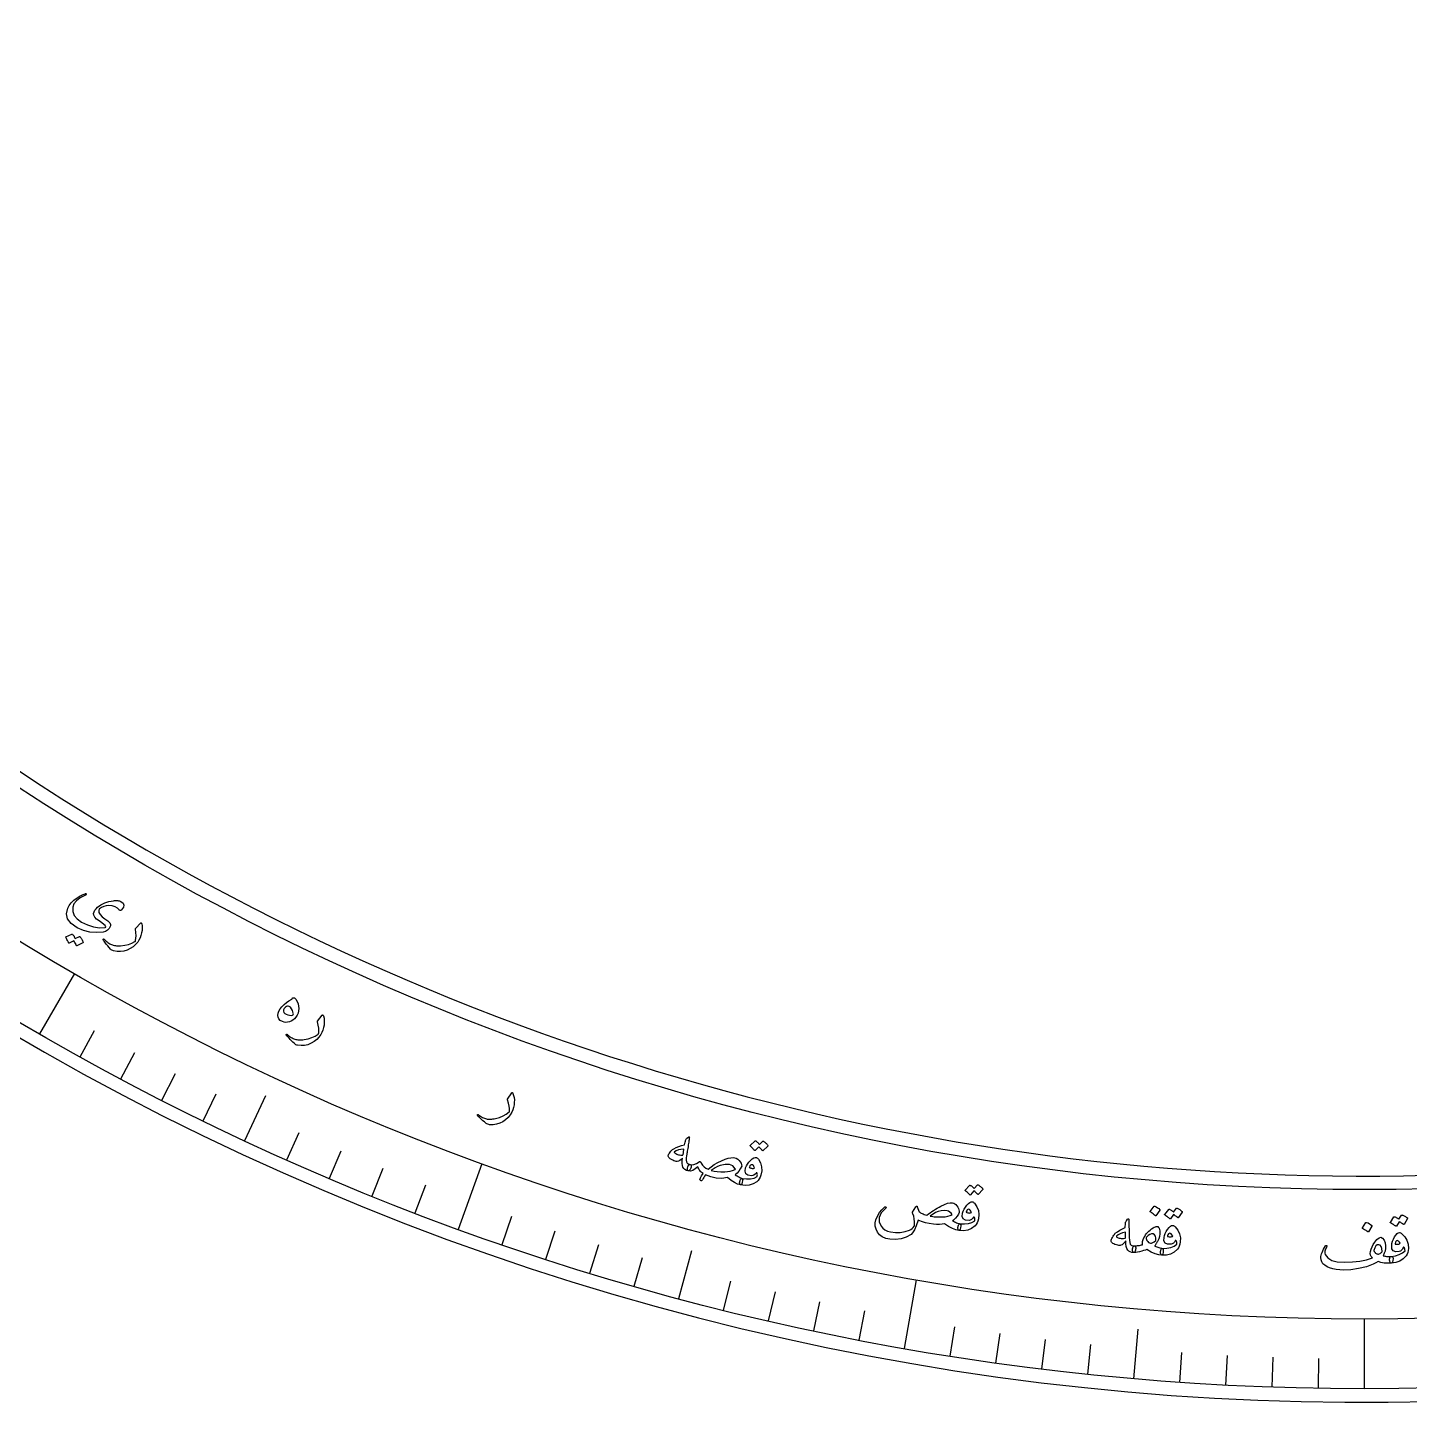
# Model space of a CAD drawing. Header units: millimetres. Extents: x -62 to 62, y -62 to 70.
# Drawn here: x -31.13 to 1.04, y -62 to -29.98 of the extents above; entities that cross this region are included whole.
import ezdxf

# ---------------------------------------------------------------- set-up
doc = ezdxf.new("R2010")
doc.units = ezdxf.units.MM
for name, color, linetype in [('CUT_INNER', 6, 'Continuous'), ('CUT_OUTER', 1, 'Continuous'), ('ENGRAVE', 7, 'Continuous'), ('ENGRAVE_FINE', 8, 'Continuous'), ('TEXT', 5, 'Continuous')]:
    doc.layers.add(name, color=color, linetype=linetype)

msp = doc.modelspace()

# ---------------------------------------------------------------- linework, layer by layer
at = {"layer": 'CUT_INNER'}
msp.add_arc((0.0001, -0.0002), 56.7299, 92.29341, 20.74242, dxfattribs=at)
at = {"layer": 'CUT_OUTER'}
msp.add_arc((0.0001, -0.0001), 61.9999, 178.792518, 0.351695, dxfattribs=at)
at = {"layer": 'ENGRAVE'}
for points in [[(-30.8419, -53.4197), (-30.0303, -52.014)], [(-26.0687, -55.9045), (-25.5787, -54.8537)], [(-21.0971, -57.9638), (-20.5419, -56.4385)], [(-15.9649, -59.582), (-15.6649, -58.4621)], [(-10.7113, -60.7467), (-10.4294, -59.1482)], [(0, -61.6838), (0, -60.0606)], [(-5.3761, -61.4491), (-5.275, -60.2941)]]:
    msp.add_lwpolyline(points, dxfattribs=at)
for radius in [61.6838, 60.0606, 57.0462]:
    msp.add_circle((0, 0), radius, dxfattribs=at)
at = {"layer": 'ENGRAVE_FINE'}
for points in [[(-29.9049, -53.9499), (-29.5676, -53.3414)], [(-28.9588, -54.4636), (-28.6322, -53.8493)], [(-28.0039, -54.9607), (-27.688, -54.3408)], [(-27.0404, -55.441), (-26.7354, -54.8158)], [(-25.0891, -56.351), (-24.8061, -55.7155)], [(-24.1018, -56.7802), (-23.83, -56.1399)], [(-23.1072, -57.1922), (-22.8466, -56.5472)], [(-22.1055, -57.5868), (-21.8562, -56.9374)], [(-20.0823, -58.3232), (-19.8558, -57.6654)], [(-19.0613, -58.6648), (-18.8464, -58.0032)], [(-18.0346, -58.9885), (-17.8312, -58.3233)], [(-17.0024, -59.2943), (-16.8106, -58.6256)], [(-14.9227, -59.8515), (-14.7544, -59.1766)], [(-13.8758, -60.1028), (-13.7194, -59.425)], [(-12.8248, -60.3359), (-12.6802, -59.6554)], [(-11.7698, -60.5505), (-11.6371, -59.8676)], [(-9.6495, -60.9244), (-9.5407, -60.2373)], [(-8.5847, -61.0835), (-8.4879, -60.3946)], [(-7.5174, -61.224), (-7.4326, -60.5336)], [(-6.4477, -61.3459), (-6.375, -60.6541)], [(-4.3028, -61.5335), (-4.2543, -60.8396)], [(-3.2283, -61.5993), (-3.1919, -60.9046)], [(-2.1527, -61.6462), (-2.1285, -60.951)], [(-1.0765, -61.6744), (-1.0644, -60.9789)]]:
    msp.add_lwpolyline(points, dxfattribs=at)
at = {"layer": 'TEXT'}
for points in [[(-28.9962, -50.5324), (-29.0354, -50.4882), (-29.0891, -50.4564), (-29.1574, -50.4369), (-29.2404, -50.4296), (-29.2987, -50.4346), (-29.3533, -50.4492), (-29.4044, -50.4734), (-29.4518, -50.5072), (-29.4592, -50.5152), (-29.465, -50.5246), (-29.4691, -50.5355), (-29.4715, -50.5479), (-29.4664, -50.5938), (-29.4404, -50.6412), (-29.3937, -50.6902), (-29.3262, -50.7405), (-29.259, -50.7894), (-29.2149, -50.8332), (-29.194, -50.8718), (-29.1962, -50.9054), (-29.2263, -50.9611), (-29.2652, -51.0038), (-29.313, -51.0333), (-29.3697, -51.0497), (-29.5264, -51.061), (-29.6792, -51.0475), (-29.8276, -51.0092), (-29.9717, -50.9462), (-30.1127, -50.8494), (-30.1964, -50.7407), (-30.223, -50.6204), (-30.1926, -50.4886), (-30.1584, -50.4267), (-30.1103, -50.3661), (-30.0482, -50.3067), (-29.9722, -50.2486), (-29.949, -50.2336), (-29.9259, -50.2196), (-29.9031, -50.2065), (-29.8803, -50.1943), (-29.8577, -50.183), (-29.8348, -50.1725), (-29.8119, -50.1628), (-29.7888, -50.1539), (-29.7777, -50.1512), (-29.7697, -50.1522), (-29.7649, -50.1568), (-29.7632, -50.1651), (-29.7645, -50.1734), (-29.7678, -50.1805), (-29.7732, -50.1864), (-29.7806, -50.191), (-29.9006, -50.2534), (-29.99, -50.3207), (-30.0487, -50.3933), (-30.0765, -50.471), (-30.0762, -50.5706), (-30.0422, -50.6609), (-29.9745, -50.7418), (-29.8731, -50.8131), (-29.7303, -50.8823), (-29.591, -50.9263), (-29.4554, -50.9449), (-29.3236, -50.9382), (-29.3148, -50.9362), (-29.3096, -50.9322), (-29.308, -50.9262), (-29.31, -50.918), (-29.3246, -50.8966), (-29.3551, -50.868), (-29.4012, -50.8323), (-29.4631, -50.7895), (-29.5244, -50.7431), (-29.5659, -50.6986), (-29.5876, -50.6561), (-29.5895, -50.6155), (-29.5781, -50.5759), (-29.5594, -50.5382), (-29.5333, -50.5026), (-29.4999, -50.4691), (-29.4211, -50.4108), (-29.333, -50.3662), (-29.2359, -50.3351), (-29.1295, -50.3174), (-29.1022, -50.3144), (-29.0766, -50.313), (-29.0526, -50.3131), (-29.0303, -50.3147), (-29.0097, -50.3177), (-28.9907, -50.322), (-28.9735, -50.3275), (-28.9581, -50.3343), (-28.9042, -50.3724), (-28.8836, -50.4175), (-28.8964, -50.4698), (-28.9426, -50.5291), (-28.9595, -50.5426), (-28.974, -50.5476), (-28.9863, -50.5442), (-28.9962, -50.5324)], [(-29.9202, -51.1533), (-29.9172, -51.1526), (-29.9139, -51.153), (-29.9103, -51.1546), (-29.9063, -51.1574), (-29.8946, -51.1717), (-29.8837, -51.1862), (-29.8735, -51.201), (-29.8642, -51.2162), (-29.8556, -51.2317), (-29.8478, -51.2478), (-29.8406, -51.2645), (-29.8342, -51.2818), (-29.8336, -51.2863), (-29.8345, -51.2901), (-29.8368, -51.2934), (-29.8405, -51.2962), (-29.98, -51.3674), (-29.9829, -51.3678), (-29.9858, -51.366), (-29.9889, -51.3623), (-29.992, -51.3564), (-29.9937, -51.3517), (-29.9969, -51.3448), (-30.0016, -51.3355), (-30.0078, -51.3241), (-30.0155, -51.3102), (-30.0248, -51.2938), (-30.0357, -51.2748), (-30.0481, -51.2533), (-30.1577, -51.3075), (-30.162, -51.3087), (-30.1658, -51.3073), (-30.1691, -51.3035), (-30.172, -51.2971), (-30.1746, -51.2916), (-30.1787, -51.2831), (-30.1844, -51.2717), (-30.1917, -51.2574), (-30.2007, -51.24), (-30.2118, -51.2194), (-30.2248, -51.1956), (-30.2397, -51.1686), (-30.2408, -51.165), (-30.2405, -51.1621), (-30.2389, -51.1601), (-30.2359, -51.1588), (-30.0973, -51.0936), (-30.0943, -51.0929), (-30.091, -51.0933), (-30.0873, -51.095), (-30.0834, -51.0978), (-30.0731, -51.1093), (-30.0635, -51.1213), (-30.0547, -51.1337), (-30.0467, -51.1465), (-30.0394, -51.1597), (-30.0327, -51.1731), (-30.0267, -51.1867), (-30.0213, -51.2006)], [(-28.4941, -50.8351), (-28.4917, -50.8328), (-28.4894, -50.8312), (-28.4873, -50.8303), (-28.4853, -50.8301), (-28.4809, -50.8321), (-28.4767, -50.8368), (-28.4729, -50.8444), (-28.4695, -50.8548), (-28.4603, -50.9031), (-28.4577, -50.9543), (-28.4617, -51.0085), (-28.4722, -51.0658), (-28.4885, -51.1248), (-28.5092, -51.1802), (-28.5344, -51.2322), (-28.5641, -51.2806), (-28.614, -51.3384), (-28.6712, -51.3886), (-28.7358, -51.4313), (-28.8078, -51.4663), (-28.8846, -51.4915), (-28.9629, -51.503), (-29.0428, -51.5009), (-29.1241, -51.4853), (-29.1446, -51.4788), (-29.1635, -51.4694), (-29.1809, -51.4572), (-29.1966, -51.4422), (-29.2305, -51.4037), (-29.2609, -51.3685), (-29.2877, -51.3367), (-29.311, -51.3082), (-29.3307, -51.2832), (-29.3467, -51.2616), (-29.359, -51.2435), (-29.3676, -51.2289), (-29.369, -51.2251), (-29.3696, -51.2217), (-29.3694, -51.2188), (-29.3685, -51.2164), (-29.3665, -51.2136), (-29.3641, -51.2114), (-29.3612, -51.2097), (-29.3579, -51.2084), (-29.3543, -51.2081), (-29.3507, -51.2091), (-29.3471, -51.2113), (-29.3434, -51.2148), (-29.3213, -51.2366), (-29.2997, -51.2565), (-29.2784, -51.2746), (-29.2577, -51.2907), (-29.2371, -51.3051), (-29.2166, -51.3179), (-29.1962, -51.3289), (-29.1759, -51.3383), (-29.1547, -51.3463), (-29.1321, -51.353), (-29.1078, -51.3584), (-29.0819, -51.3627), (-29.0545, -51.3656), (-29.0253, -51.3671), (-28.9945, -51.3671), (-28.962, -51.3657), (-28.8674, -51.3556), (-28.7802, -51.3357), (-28.7004, -51.306), (-28.6282, -51.2667), (-28.6229, -51.2632), (-28.6184, -51.2583), (-28.6147, -51.2519), (-28.6116, -51.2442), (-28.6038, -51.1928), (-28.6025, -51.1316), (-28.6075, -51.0606), (-28.6189, -50.9798), (-28.6188, -50.9751), (-28.6181, -50.9713), (-28.6169, -50.9682), (-28.6152, -50.966)], [(-24.9473, -52.5762), (-24.931, -52.5764), (-24.9153, -52.5823), (-24.9001, -52.5939), (-24.8855, -52.6112), (-24.8539, -52.6643), (-24.8314, -52.7183), (-24.8182, -52.7731), (-24.8141, -52.8289), (-24.8186, -52.883), (-24.8315, -52.9342), (-24.8529, -52.9827), (-24.8829, -53.0284), (-24.9165, -53.0671), (-24.9528, -53.0985), (-24.9917, -53.1228), (-25.0333, -53.1397), (-25.0757, -53.1491), (-25.117, -53.1506), (-25.1573, -53.1441), (-25.1964, -53.1298), (-25.2438, -53.1029), (-25.2773, -53.0702), (-25.2968, -53.0316), (-25.3024, -52.9872), (-25.2957, -52.9396), (-25.2776, -52.8899), (-25.2482, -52.8383), (-25.2075, -52.7846), (-25.1582, -52.7322), (-25.1035, -52.6863), (-25.0435, -52.6466), (-24.9783, -52.6133), (-24.9758, -52.6115), (-24.9728, -52.6078), (-24.9694, -52.6021), (-24.9655, -52.5944), (-24.961, -52.5863), (-24.9565, -52.5805), (-24.9519, -52.5771), (-24.9473, -52.5762)], [(-24.9578, -52.9836), (-24.9474, -52.9785), (-24.9415, -52.9683), (-24.9402, -52.9531), (-24.9435, -52.9328), (-24.9613, -52.8761), (-24.9835, -52.8315), (-25.0103, -52.7992), (-25.0416, -52.779), (-25.0588, -52.7744), (-25.0775, -52.7759), (-25.0978, -52.7837), (-25.1196, -52.7977), (-25.1397, -52.8144), (-25.1548, -52.8303), (-25.1651, -52.8455), (-25.1704, -52.8599), (-25.1714, -52.8905), (-25.1612, -52.9176), (-25.1397, -52.9411), (-25.1068, -52.9611), (-25.0675, -52.9768), (-25.0295, -52.9857), (-24.993, -52.988), (-24.9578, -52.9836)], [(-24.266, -52.9838), (-24.2638, -52.9813), (-24.2617, -52.9795), (-24.2596, -52.9784), (-24.2577, -52.978), (-24.2531, -52.9797), (-24.2486, -52.9841), (-24.2442, -52.9914), (-24.2399, -53.0014), (-24.2268, -53.0488), (-24.22, -53.0996), (-24.2196, -53.154), (-24.2255, -53.2119), (-24.2369, -53.272), (-24.253, -53.329), (-24.2739, -53.3828), (-24.2996, -53.4335), (-24.3446, -53.4952), (-24.3976, -53.5499), (-24.4585, -53.5976), (-24.5273, -53.6384), (-24.6018, -53.6697), (-24.679, -53.6876), (-24.7587, -53.692), (-24.8411, -53.683), (-24.8621, -53.6782), (-24.8817, -53.6704), (-24.8999, -53.6597), (-24.9168, -53.646), (-24.9537, -53.6104), (-24.9869, -53.5778), (-25.0162, -53.5482), (-25.0418, -53.5217), (-25.0634, -53.4984), (-25.0811, -53.4782), (-25.0948, -53.4611), (-25.1046, -53.4473), (-25.1063, -53.4436), (-25.1072, -53.4403), (-25.1072, -53.4374), (-25.1065, -53.4349), (-25.1048, -53.432), (-25.1026, -53.4296), (-25.0998, -53.4276), (-25.0966, -53.4261), (-25.0931, -53.4255), (-25.0894, -53.4262), (-25.0856, -53.4281), (-25.0816, -53.4313), (-25.0578, -53.4512), (-25.0346, -53.4693), (-25.012, -53.4856), (-24.99, -53.5), (-24.9684, -53.5127), (-24.9469, -53.5237), (-24.9257, -53.5331), (-24.9046, -53.5408), (-24.8829, -53.547), (-24.8597, -53.5518), (-24.8351, -53.5553), (-24.809, -53.5574), (-24.7814, -53.5581), (-24.7522, -53.5572), (-24.7215, -53.5547), (-24.6892, -53.5507), (-24.5957, -53.5329), (-24.5104, -53.506), (-24.4334, -53.4699), (-24.3645, -53.4249), (-24.3596, -53.4209), (-24.3555, -53.4156), (-24.3523, -53.409), (-24.3499, -53.4011), (-24.3463, -53.3492), (-24.3499, -53.2881), (-24.3607, -53.2177), (-24.3787, -53.1381), (-24.3789, -53.1335), (-24.3786, -53.1296), (-24.3776, -53.1264), (-24.376, -53.1241)], [(-19.8561, -54.7892), (-19.8541, -54.7866), (-19.8521, -54.7846), (-19.8502, -54.7834), (-19.8482, -54.7828), (-19.8435, -54.784), (-19.8387, -54.7881), (-19.8337, -54.795), (-19.8286, -54.8047), (-19.8117, -54.8508), (-19.8008, -54.9009), (-19.7959, -54.9551), (-19.797, -55.0133), (-19.8035, -55.0741), (-19.8149, -55.1322), (-19.8313, -55.1875), (-19.8528, -55.2402), (-19.8926, -55.3053), (-19.9409, -55.3642), (-19.9977, -55.4167), (-20.063, -55.463), (-20.1347, -55.5003), (-20.2102, -55.5244), (-20.2893, -55.5354), (-20.3721, -55.5331), (-20.3934, -55.53), (-20.4136, -55.5239), (-20.4326, -55.5146), (-20.4506, -55.5024), (-20.4903, -55.4699), (-20.526, -55.4401), (-20.5577, -55.4131), (-20.5853, -55.3887), (-20.6088, -55.3672), (-20.6281, -55.3485), (-20.6431, -55.3327), (-20.654, -55.3197), (-20.656, -55.3162), (-20.6571, -55.313), (-20.6574, -55.3101), (-20.6569, -55.3075), (-20.6554, -55.3044), (-20.6534, -55.3018), (-20.6509, -55.2997), (-20.6478, -55.2979), (-20.6443, -55.297), (-20.6405, -55.2974), (-20.6366, -55.299), (-20.6324, -55.3018), (-20.6071, -55.3198), (-20.5825, -55.3359), (-20.5586, -55.3503), (-20.5355, -55.3629), (-20.5129, -55.3737), (-20.4906, -55.3829), (-20.4686, -55.3905), (-20.447, -55.3965), (-20.4249, -55.4009), (-20.4014, -55.4038), (-20.3766, -55.4053), (-20.3504, -55.4053), (-20.3228, -55.4037), (-20.2938, -55.4004), (-20.2634, -55.3954), (-20.2316, -55.3888), (-20.1398, -55.3634), (-20.057, -55.3296), (-19.9832, -55.2874), (-19.9182, -55.2369), (-19.9137, -55.2325), (-19.91, -55.2269), (-19.9073, -55.2201), (-19.9056, -55.212), (-19.9062, -55.16), (-19.9149, -55.0994), (-19.9314, -55.0301), (-19.9557, -54.9522), (-19.9564, -54.9476), (-19.9563, -54.9437), (-19.9556, -54.9405), (-19.9543, -54.938)], [(-15.7446, -55.8208), (-15.732, -55.8131), (-15.7239, -55.814), (-15.7206, -55.8236), (-15.7219, -55.8416), (-15.7237, -55.8523), (-15.7259, -55.8671), (-15.7287, -55.886), (-15.7319, -55.9091), (-15.7358, -55.9365), (-15.7405, -55.9684), (-15.7461, -56.0047), (-15.7524, -56.0456), (-15.7586, -56.0858), (-15.7641, -56.1218), (-15.7691, -56.1536), (-15.7734, -56.1811), (-15.777, -56.2043), (-15.78, -56.2232), (-15.7823, -56.2375), (-15.7839, -56.2475), (-15.7924, -56.3107), (-15.7934, -56.3615), (-15.7867, -56.3997), (-15.7725, -56.4254), (-15.7606, -56.4371), (-15.7451, -56.447), (-15.7259, -56.4549), (-15.7029, -56.461), (-15.6901, -56.4669), (-15.6815, -56.4764), (-15.6773, -56.4893), (-15.6775, -56.5058), (-15.6812, -56.5247), (-15.687, -56.5432), (-15.6949, -56.5614), (-15.7051, -56.5791), (-15.7158, -56.5937), (-15.726, -56.6039), (-15.7356, -56.6098), (-15.7448, -56.6113), (-15.7886, -56.5986), (-15.8243, -56.5801), (-15.8518, -56.5558), (-15.871, -56.5256), (-15.8831, -56.4859), (-15.8885, -56.4365), (-15.887, -56.3776), (-15.8787, -56.3091), (-15.9136, -56.3424), (-15.9465, -56.367), (-15.9775, -56.3829), (-16.0064, -56.3901), (-16.028, -56.3895), (-16.0523, -56.3847), (-16.0793, -56.3758), (-16.1089, -56.3627), (-16.1393, -56.3461), (-16.1642, -56.3297), (-16.1834, -56.3136), (-16.197, -56.2978), (-16.2067, -56.2802), (-16.2115, -56.2634), (-16.2116, -56.2472), (-16.2069, -56.2317), (-16.1975, -56.2135), (-16.1848, -56.1939), (-16.1687, -56.1731), (-16.1494, -56.1509), (-16.1286, -56.129), (-16.1111, -56.1118), (-16.0967, -56.0994), (-16.0855, -56.0917), (-16.0275, -56.0636), (-15.9661, -56.0392), (-15.9013, -56.0184), (-15.8332, -56.0012), (-15.8263, -55.9686), (-15.8201, -55.9405), (-15.8144, -55.917), (-15.8094, -55.898), (-15.804, -55.8824), (-15.7972, -55.8691), (-15.789, -55.8579), (-15.7794, -55.8489)], [(-14.0094, -55.9186), (-14.0068, -55.917), (-14.0036, -55.9165), (-13.9997, -55.917), (-13.9953, -55.9185), (-13.9805, -55.9288), (-13.9664, -55.9396), (-13.9529, -55.9509), (-13.9402, -55.9627), (-13.928, -55.9751), (-13.9163, -55.9883), (-13.9052, -56.0022), (-13.8946, -56.0169), (-13.8928, -56.021), (-13.8926, -56.025), (-13.8939, -56.0288), (-13.8967, -56.0325), (-14.0084, -56.1405), (-14.011, -56.1416), (-14.0142, -56.1408), (-14.018, -56.1381), (-14.0225, -56.1334), (-14.0254, -56.1294), (-14.0302, -56.1236), (-14.0371, -56.1161), (-14.046, -56.1069), (-14.0569, -56.0959), (-14.07, -56.0828), (-14.0852, -56.0678), (-14.1026, -56.0507), (-14.1909, -56.134), (-14.1946, -56.1363), (-14.1985, -56.1361), (-14.2027, -56.1333), (-14.2071, -56.1281), (-14.2109, -56.1235), (-14.2171, -56.1166), (-14.2254, -56.1073), (-14.2361, -56.0957), (-14.2493, -56.0816), (-14.2651, -56.0651), (-14.2836, -56.046), (-14.3048, -56.0245), (-14.3067, -56.0213), (-14.3072, -56.0185), (-14.3063, -56.0161), (-14.3039, -56.014), (-14.1913, -55.9121), (-14.1887, -55.9105), (-14.1854, -55.91), (-14.1816, -55.9105), (-14.1772, -55.9121), (-14.1644, -55.9202), (-14.1523, -55.9289), (-14.1407, -55.9382), (-14.1298, -55.9482), (-14.1194, -55.9587), (-14.1096, -55.9696), (-14.1003, -55.9809), (-14.0916, -55.9927)], [(-15.8503, -56.1063), (-15.9165, -56.11), (-15.975, -56.121), (-16.0257, -56.1393), (-16.0686, -56.165), (-16.0722, -56.1692), (-16.0734, -56.1736), (-16.0721, -56.1782), (-16.0684, -56.1831), (-16.0531, -56.1955), (-16.0359, -56.2066), (-16.0167, -56.2163), (-15.9955, -56.2247), (-15.9724, -56.2316), (-15.9472, -56.2372), (-15.9202, -56.2415), (-15.8911, -56.2443), (-15.8865, -56.2442), (-15.8813, -56.2431), (-15.8756, -56.2409), (-15.8695, -56.2378), (-15.8666, -56.2239), (-15.8639, -56.2092), (-15.8613, -56.1939), (-15.8588, -56.1778), (-15.8565, -56.161), (-15.8543, -56.1435), (-15.8522, -56.1252), (-15.8503, -56.1063)], [(-15.3463, -56.7009), (-15.3673, -56.7335), (-15.3843, -56.7611), (-15.3972, -56.7837), (-15.4061, -56.8014), (-15.4136, -56.8157), (-15.4219, -56.8263), (-15.4311, -56.8334), (-15.4411, -56.8369), (-15.45, -56.837), (-15.4579, -56.8354), (-15.4649, -56.8321), (-15.471, -56.8269), (-15.4744, -56.806), (-15.4638, -56.7723), (-15.439, -56.7258), (-15.4002, -56.6665), (-15.423, -56.6515), (-15.4433, -56.6359), (-15.4612, -56.6195), (-15.4766, -56.6025), (-15.4904, -56.5842), (-15.5031, -56.5638), (-15.5148, -56.5415), (-15.5254, -56.5172), (-15.5865, -56.5647), (-15.6434, -56.5962), (-15.6962, -56.6118), (-15.7448, -56.6113), (-15.7532, -56.6077), (-15.7594, -56.6005), (-15.7635, -56.5896), (-15.7654, -56.575), (-15.7646, -56.5432), (-15.7592, -56.5155), (-15.7493, -56.4917), (-15.7349, -56.4719), (-15.7262, -56.4643), (-15.718, -56.4599), (-15.7102, -56.4588), (-15.7029, -56.461), (-15.6627, -56.4693), (-15.6143, -56.4617), (-15.5576, -56.4381), (-15.4928, -56.3985), (-15.4853, -56.3938), (-15.4784, -56.3917), (-15.4722, -56.392), (-15.4667, -56.3949), (-15.4636, -56.397), (-15.4608, -56.3997), (-15.4581, -56.403), (-15.4556, -56.4069), (-15.453, -56.4113), (-15.4504, -56.416), (-15.4476, -56.4209), (-15.4446, -56.4261), (-15.4156, -56.4739), (-15.3794, -56.5136), (-15.3359, -56.545), (-15.2852, -56.5683), (-15.2151, -56.5111), (-15.1399, -56.4593), (-15.0595, -56.4128), (-14.9739, -56.3716), (-14.8914, -56.3386), (-14.8177, -56.3152), (-14.7529, -56.3015), (-14.697, -56.2975), (-14.6628, -56.3025), (-14.629, -56.3157), (-14.5959, -56.3369), (-14.5632, -56.3663), (-14.5355, -56.3988), (-14.5157, -56.4314), (-14.5041, -56.4642), (-14.5005, -56.4971), (-14.5347, -56.5584), (-14.5718, -56.6126), (-14.6117, -56.6595), (-14.6546, -56.6991), (-14.6318, -56.7135), (-14.6097, -56.727), (-14.5883, -56.7395), (-14.5675, -56.7511), (-14.5472, -56.7615), (-14.5276, -56.7705), (-14.5084, -56.7781), (-14.4898, -56.7844), (-14.4837, -56.7888), (-14.4803, -56.798), (-14.4797, -56.8121), (-14.482, -56.8311), (-14.4912, -56.8783), (-14.502, -56.9115), (-14.5144, -56.9306), (-14.5284, -56.9356), (-14.598, -56.9168), (-14.6718, -56.8823), (-14.7498, -56.832), (-14.8319, -56.7659), (-14.9677, -56.7838), (-15.0988, -56.7789), (-15.2251, -56.7513), (-15.3463, -56.7009)], [(-14.6526, -56.5599), (-14.71, -56.4952), (-14.7877, -56.4616), (-14.8859, -56.459), (-15.0047, -56.4873), (-15.0663, -56.5102), (-15.1215, -56.5364), (-15.1702, -56.5659), (-15.2124, -56.5987), (-15.1457, -56.6153), (-15.0704, -56.6264), (-14.9864, -56.6317), (-14.8937, -56.6314), (-14.8326, -56.6261), (-14.7729, -56.6155), (-14.7145, -56.5996), (-14.6574, -56.5784), (-14.6519, -56.5752), (-14.6493, -56.5711), (-14.6495, -56.566), (-14.6526, -56.5599)], [(-14.161, -56.2971), (-14.15, -56.3016), (-14.1385, -56.3099), (-14.1266, -56.3218), (-14.1143, -56.3374), (-14.0665, -56.4238), (-14.0406, -56.514), (-14.0366, -56.6081), (-14.0548, -56.7061), (-14.0724, -56.7551), (-14.0939, -56.7973), (-14.1194, -56.8327), (-14.1488, -56.8614), (-14.2343, -56.9143), (-14.3261, -56.9444), (-14.4242, -56.9515), (-14.5284, -56.9356), (-14.538, -56.9306), (-14.545, -56.9211), (-14.5492, -56.9072), (-14.5506, -56.8888), (-14.5504, -56.8789), (-14.5494, -56.869), (-14.5476, -56.859), (-14.545, -56.849), (-14.5419, -56.8393), (-14.5386, -56.8301), (-14.535, -56.8214), (-14.5313, -56.8132), (-14.523, -56.7994), (-14.5133, -56.79), (-14.5022, -56.785), (-14.4898, -56.7844), (-14.3877, -56.7963), (-14.2957, -56.7933), (-14.214, -56.7756), (-14.1426, -56.7432), (-14.1396, -56.7188), (-14.1384, -56.6991), (-14.139, -56.6841), (-14.1414, -56.6738), (-14.1451, -56.6645), (-14.1491, -56.658), (-14.1533, -56.6544), (-14.1578, -56.6536), (-14.1611, -56.6539), (-14.1639, -56.6548), (-14.1662, -56.6562), (-14.1679, -56.6583), (-14.1924, -56.6874), (-14.2188, -56.7081), (-14.2471, -56.7202), (-14.2773, -56.7238), (-14.3589, -56.7098), (-14.4084, -56.6741), (-14.4257, -56.6168), (-14.4109, -56.5379), (-14.3928, -56.4951), (-14.3676, -56.4523), (-14.3354, -56.4095), (-14.296, -56.3667), (-14.257, -56.3312), (-14.2215, -56.3078), (-14.1895, -56.2964), (-14.161, -56.2971)], [(-14.262, -56.4647), (-14.2799, -56.4653), (-14.2961, -56.4745), (-14.3108, -56.4923), (-14.3239, -56.5189), (-14.3249, -56.5233), (-14.3254, -56.5265), (-14.3253, -56.5285), (-14.3248, -56.5294), (-14.3089, -56.5377), (-14.2924, -56.5443), (-14.2752, -56.549), (-14.2572, -56.5518), (-14.241, -56.5524), (-14.2271, -56.5509), (-14.2156, -56.5472), (-14.2064, -56.5413), (-14.2185, -56.5096), (-14.2318, -56.4862), (-14.2463, -56.4713), (-14.262, -56.4647)], [(-9.0149, -56.9375), (-9.0124, -56.9357), (-9.0093, -56.9349), (-9.0054, -56.9351), (-9.0008, -56.9362), (-8.9852, -56.9452), (-8.9702, -56.9547), (-8.9558, -56.9647), (-8.942, -56.9753), (-8.9288, -56.9866), (-8.916, -56.9987), (-8.9037, -57.0116), (-8.8918, -57.0253), (-8.8897, -57.0293), (-8.8891, -57.0332), (-8.8901, -57.0371), (-8.8925, -57.041), (-8.9942, -57.1585), (-8.9967, -57.1598), (-9, -57.1593), (-9.0041, -57.1569), (-9.009, -57.1526), (-9.0122, -57.1489), (-9.0175, -57.1436), (-9.025, -57.1368), (-9.0347, -57.1284), (-9.0466, -57.1183), (-9.0607, -57.1065), (-9.0773, -57.0928), (-9.0961, -57.0774), (-9.1766, -57.1681), (-9.1801, -57.1707), (-9.184, -57.1709), (-9.1884, -57.1685), (-9.1933, -57.1637), (-9.1975, -57.1595), (-9.2042, -57.1531), (-9.2134, -57.1446), (-9.2251, -57.134), (-9.2394, -57.1211), (-9.2566, -57.106), (-9.2768, -57.0887), (-9.2998, -57.0691), (-9.302, -57.0661), (-9.3027, -57.0634), (-9.302, -57.0609), (-9.2998, -57.0586), (-9.1966, -56.9471), (-9.1942, -56.9453), (-9.191, -56.9445), (-9.1871, -56.9447), (-9.1826, -56.9459), (-9.1692, -56.9528), (-9.1563, -56.9604), (-9.144, -56.9687), (-9.1322, -56.9777), (-9.1209, -56.9872), (-9.1102, -56.9972), (-9.0999, -57.0077), (-9.0902, -57.0186)], [(-10.0358, -57.8491), (-10.1345, -57.8349), (-10.2275, -57.8151), (-10.3149, -57.7898), (-10.3967, -57.7589), (-10.4415, -57.8872), (-10.4836, -57.9855), (-10.5231, -58.0539), (-10.5599, -58.0924), (-10.6706, -58.1514), (-10.7903, -58.1889), (-10.9189, -58.205), (-11.0564, -58.1994), (-11.1506, -58.1806), (-11.2297, -58.1468), (-11.2939, -58.0981), (-11.343, -58.0347), (-11.3757, -57.9645), (-11.3921, -57.8934), (-11.3922, -57.8216), (-11.3762, -57.749), (-11.3412, -57.6602), (-11.2966, -57.5817), (-11.2424, -57.5135), (-11.1785, -57.4555), (-11.1705, -57.4496), (-11.1634, -57.4461), (-11.1572, -57.4451), (-11.152, -57.4465), (-11.1472, -57.4497), (-11.144, -57.4534), (-11.1425, -57.4576), (-11.1427, -57.4625), (-11.1442, -57.4676), (-11.1469, -57.4727), (-11.1506, -57.4778), (-11.1555, -57.4829), (-11.2523, -57.588), (-11.3014, -57.6921), (-11.3026, -57.7955), (-11.2557, -57.898), (-11.2158, -57.9452), (-11.1668, -57.9828), (-11.1089, -58.0108), (-11.0419, -58.0292), (-10.9248, -58.0435), (-10.8111, -58.0413), (-10.7008, -58.0226), (-10.5942, -57.9875), (-10.5627, -57.971), (-10.5341, -57.9504), (-10.5083, -57.9254), (-10.4852, -57.8962), (-10.4823, -57.8919), (-10.4804, -57.8865), (-10.4793, -57.8801), (-10.4792, -57.8727), (-10.4779, -57.7979), (-10.4845, -57.7285), (-10.4988, -57.6645), (-10.521, -57.606), (-10.525, -57.596), (-10.5268, -57.5873), (-10.5264, -57.5799), (-10.5239, -57.5737), (-10.4455, -57.4435), (-10.4399, -57.4368), (-10.4346, -57.4322), (-10.4298, -57.4298), (-10.4253, -57.4295), (-10.4221, -57.4309), (-10.4191, -57.4337), (-10.4163, -57.4381), (-10.4139, -57.4439), (-10.3702, -57.5628), (-10.3575, -57.5735), (-10.342, -57.5838), (-10.3236, -57.5937), (-10.3025, -57.6032), (-10.2786, -57.6125), (-10.2522, -57.6218), (-10.2233, -57.6312), (-10.1918, -57.6405), (-10.1536, -57.6115), (-10.1145, -57.5832), (-10.0746, -57.5558), (-10.034, -57.5291), (-9.9925, -57.5032), (-9.9502, -57.4781), (-9.9071, -57.4538), (-9.8631, -57.4302), (-9.7801, -57.3906), (-9.7082, -57.3643), (-9.6474, -57.3515), (-9.5976, -57.3521), (-9.5668, -57.3605), (-9.5388, -57.3747), (-9.5138, -57.3947), (-9.4918, -57.4207), (-9.4724, -57.4511), (-9.4569, -57.4827), (-9.4453, -57.5153), (-9.4376, -57.5491), (-9.4372, -57.5556), (-9.4376, -57.5623), (-9.4386, -57.5694), (-9.4404, -57.5768), (-9.4576, -57.6181), (-9.4855, -57.6616), (-9.5241, -57.7073), (-9.5735, -57.7552), (-9.5801, -57.7598), (-9.5859, -57.7637), (-9.5909, -57.7668), (-9.5952, -57.7692), (-9.5705, -57.7824), (-9.5465, -57.7946), (-9.5233, -57.8056), (-9.5007, -57.8155), (-9.4787, -57.8242), (-9.4575, -57.8316), (-9.4369, -57.8377), (-9.417, -57.8424), (-9.4104, -57.8462), (-9.4063, -57.8551), (-9.4045, -57.8691), (-9.405, -57.8883), (-9.41, -57.9361), (-9.4179, -57.9701), (-9.4285, -57.9902), (-9.442, -57.9964), (-9.5171, -57.9838), (-9.5984, -57.9536), (-9.6861, -57.9057), (-9.7799, -57.8402), (-9.839, -57.8493), (-9.9014, -57.8538), (-9.967, -57.8538), (-10.0358, -57.8491)], [(-9.7219, -57.5387), (-9.7929, -57.5322), (-9.8608, -57.5371), (-9.9257, -57.5534), (-9.9876, -57.5812), (-10.1143, -57.6612), (-10.084, -57.6668), (-10.0526, -57.6715), (-10.0202, -57.6753), (-9.9868, -57.6781), (-9.9521, -57.68), (-9.9159, -57.6811), (-9.8783, -57.6813), (-9.8392, -57.6806), (-9.7642, -57.6758), (-9.7002, -57.6655), (-9.6472, -57.6497), (-9.6052, -57.6286), (-9.6294, -57.5938), (-9.6569, -57.5672), (-9.6877, -57.5489), (-9.7219, -57.5387)], [(-9.1325, -57.3279), (-9.1211, -57.3315), (-9.1089, -57.3387), (-9.096, -57.3495), (-9.0824, -57.364), (-9.0271, -57.4458), (-8.9933, -57.5333), (-8.9811, -57.6267), (-8.9905, -57.726), (-9.0038, -57.7763), (-9.0215, -57.8203), (-9.0437, -57.8578), (-9.0705, -57.889), (-9.151, -57.9493), (-9.2398, -57.9873), (-9.3368, -58.003), (-9.442, -57.9964), (-9.4521, -57.9923), (-9.4598, -57.9834), (-9.4652, -57.9699), (-9.4683, -57.9517), (-9.469, -57.9419), (-9.4688, -57.9319), (-9.4679, -57.9218), (-9.4662, -57.9117), (-9.4639, -57.9017), (-9.4615, -57.8922), (-9.4587, -57.8832), (-9.4557, -57.8747), (-9.4486, -57.8603), (-9.4398, -57.8501), (-9.4292, -57.8441), (-9.417, -57.8424), (-9.3142, -57.8452), (-9.2228, -57.8342), (-9.143, -57.8093), (-9.0748, -57.7707), (-9.0739, -57.7462), (-9.0744, -57.7264), (-9.0763, -57.7115), (-9.0797, -57.7015), (-9.0842, -57.6925), (-9.0887, -57.6864), (-9.0933, -57.6832), (-9.0978, -57.6828), (-9.1011, -57.6834), (-9.1038, -57.6845), (-9.1059, -57.6861), (-9.1074, -57.6883), (-9.1293, -57.7195), (-9.1537, -57.7424), (-9.1809, -57.757), (-9.2106, -57.7632), (-9.2932, -57.7565), (-9.3456, -57.7253), (-9.3679, -57.6698), (-9.3601, -57.5899), (-9.3459, -57.5456), (-9.3246, -57.5008), (-9.2962, -57.4553), (-9.2608, -57.4092), (-9.225, -57.3704), (-9.1918, -57.3439), (-9.1609, -57.3298), (-9.1325, -57.3279)], [(-9.2183, -57.5039), (-9.236, -57.506), (-9.2514, -57.5166), (-9.2644, -57.5357), (-9.2751, -57.5632), (-9.2757, -57.5678), (-9.2759, -57.571), (-9.2757, -57.573), (-9.2751, -57.5738), (-9.2585, -57.5807), (-9.2415, -57.5858), (-9.2239, -57.5889), (-9.2058, -57.5902), (-9.1896, -57.5894), (-9.1759, -57.5866), (-9.1648, -57.5819), (-9.1561, -57.5753), (-9.171, -57.5447), (-9.1863, -57.5226), (-9.202, -57.509), (-9.2183, -57.5039)], [(-4.8977, -57.4331), (-4.8954, -57.4311), (-4.8923, -57.4301), (-4.8884, -57.43), (-4.8838, -57.4308), (-4.8518, -57.4472), (-4.822, -57.4665), (-4.7943, -57.4886), (-4.7688, -57.5136), (-4.7664, -57.5172), (-4.7655, -57.5208), (-4.7661, -57.5242), (-4.7682, -57.5275), (-4.8595, -57.6521), (-4.8628, -57.655), (-4.8667, -57.6555), (-4.8713, -57.6534), (-4.8765, -57.649), (-4.881, -57.6451), (-4.8881, -57.6393), (-4.8979, -57.6315), (-4.9103, -57.6217), (-4.9256, -57.61), (-4.9439, -57.5962), (-4.9652, -57.5805), (-4.9896, -57.5627), (-4.9928, -57.5598), (-4.9943, -57.5571), (-4.9941, -57.5545), (-4.9921, -57.552)], [(-4.3798, -57.4802), (-4.3775, -57.4782), (-4.3744, -57.4771), (-4.3706, -57.4769), (-4.3659, -57.4777), (-4.3496, -57.4854), (-4.3339, -57.4936), (-4.3187, -57.5025), (-4.3042, -57.512), (-4.2901, -57.5221), (-4.2763, -57.5332), (-4.263, -57.545), (-4.25, -57.5577), (-4.2476, -57.5615), (-4.2467, -57.5653), (-4.2474, -57.5693), (-4.2495, -57.5734), (-4.3414, -57.6987), (-4.3438, -57.7003), (-4.3471, -57.7), (-4.3513, -57.6979), (-4.3565, -57.6941), (-4.36, -57.6906), (-4.3658, -57.6858), (-4.3738, -57.6796), (-4.3841, -57.672), (-4.3968, -57.6629), (-4.4119, -57.6523), (-4.4294, -57.64), (-4.4494, -57.6261), (-4.5224, -57.7231), (-4.5256, -57.726), (-4.5295, -57.7264), (-4.5341, -57.7244), (-4.5394, -57.72), (-4.5439, -57.7161), (-4.5511, -57.7104), (-4.561, -57.7026), (-4.5734, -57.6929), (-4.5888, -57.6813), (-4.6072, -57.6676), (-4.6286, -57.652), (-4.6531, -57.6344), (-4.6556, -57.6316), (-4.6565, -57.6289), (-4.656, -57.6263), (-4.654, -57.6239), (-4.5602, -57.5044), (-4.5579, -57.5024), (-4.5548, -57.5013), (-4.5509, -57.5012), (-4.5463, -57.502), (-4.5324, -57.5078), (-4.5189, -57.5144), (-4.506, -57.5217), (-4.4935, -57.5296), (-4.4815, -57.5382), (-4.47, -57.5473), (-4.4589, -57.557), (-4.4483, -57.5671)], [(-5.5177, -57.7357), (-5.5066, -57.7259), (-5.4985, -57.7254), (-5.4935, -57.7341), (-5.4916, -57.7521), (-5.4914, -57.7629), (-5.491, -57.7779), (-5.4903, -57.797), (-5.4894, -57.8203), (-5.4883, -57.8479), (-5.4873, -57.8801), (-5.4862, -57.9169), (-5.4851, -57.9583), (-5.484, -57.9989), (-5.4831, -58.0353), (-5.4823, -58.0675), (-5.4816, -58.0953), (-5.481, -58.1189), (-5.4806, -58.1379), (-5.4803, -58.1525), (-5.4801, -58.1625), (-5.4772, -58.2263), (-5.469, -58.2764), (-5.4556, -58.3128), (-5.437, -58.3355), (-5.4233, -58.345), (-5.4062, -58.3519), (-5.3859, -58.3563), (-5.3623, -58.3581), (-5.3485, -58.3617), (-5.3384, -58.3694), (-5.332, -58.3814), (-5.3292, -58.3977), (-5.3294, -58.4169), (-5.3319, -58.4362), (-5.3365, -58.4555), (-5.3432, -58.4748), (-5.3512, -58.491), (-5.3594, -58.5029), (-5.3678, -58.5104), (-5.3766, -58.5135), (-5.422, -58.5089), (-5.4604, -58.497), (-5.4918, -58.478), (-5.5161, -58.4518), (-5.5351, -58.4148), (-5.5492, -58.3672), (-5.5583, -58.309), (-5.5624, -58.2401), (-5.5907, -58.2791), (-5.6187, -58.3091), (-5.6463, -58.3303), (-5.6735, -58.3426), (-5.6949, -58.3459), (-5.7197, -58.3455), (-5.7478, -58.3415), (-5.7793, -58.334), (-5.8122, -58.3231), (-5.8395, -58.3114), (-5.8613, -58.299), (-5.8776, -58.2858), (-5.8902, -58.2703), (-5.898, -58.2545), (-5.901, -58.2387), (-5.8991, -58.2226), (-5.8931, -58.203), (-5.884, -58.1815), (-5.872, -58.1581), (-5.8569, -58.1328), (-5.8404, -58.1075), (-5.8262, -58.0875), (-5.8143, -58.0727), (-5.8046, -58.0631), (-5.7526, -58.0251), (-5.6966, -57.9902), (-5.6365, -57.9581), (-5.5726, -57.929), (-5.5716, -57.8957), (-5.5705, -57.867), (-5.5691, -57.8428), (-5.5676, -57.8233), (-5.565, -57.807), (-5.5607, -57.7926), (-5.5547, -57.7801), (-5.5468, -57.7695)], [(-4.4655, -57.8788), (-4.4538, -57.8814), (-4.4411, -57.8876), (-4.4274, -57.8974), (-4.4126, -57.9107), (-4.3509, -57.9877), (-4.3101, -58.0723), (-4.2904, -58.1644), (-4.2918, -58.264), (-4.3009, -58.3153), (-4.315, -58.3605), (-4.3341, -58.3998), (-4.3583, -58.433), (-4.4336, -58.4996), (-4.519, -58.5447), (-4.6145, -58.5682), (-4.7199, -58.5701), (-4.7303, -58.5668), (-4.7387, -58.5586), (-4.7452, -58.5456), (-4.7497, -58.5277), (-4.7512, -58.5179), (-4.7518, -58.508), (-4.7517, -58.4979), (-4.7508, -58.4876), (-4.7494, -58.4775), (-4.7477, -58.4679), (-4.7457, -58.4587), (-4.7434, -58.4499), (-4.7375, -58.435), (-4.7295, -58.4241), (-4.7195, -58.4173), (-4.7074, -58.4146), (-4.6047, -58.4091), (-4.5146, -58.3907), (-4.437, -58.3594), (-4.3721, -58.3154), (-4.3732, -58.2909), (-4.3753, -58.2713), (-4.3785, -58.2566), (-4.3826, -58.2468), (-4.3878, -58.2383), (-4.3928, -58.2326), (-4.3976, -58.2297), (-4.4022, -58.2297), (-4.4054, -58.2305), (-4.408, -58.2319), (-4.41, -58.2337), (-4.4113, -58.236), (-4.4306, -58.2688), (-4.4531, -58.2936), (-4.479, -58.3104), (-4.5081, -58.319), (-4.5909, -58.3189), (-4.6457, -58.2921), (-4.6724, -58.2385), (-4.6711, -58.1583), (-4.6605, -58.113), (-4.6429, -58.0666), (-4.6183, -58.019), (-4.5868, -57.9702), (-4.5543, -57.9286), (-4.5233, -57.8995), (-4.4937, -57.8829), (-4.4655, -57.8788)], [(0.0309, -57.8115), (0.033, -57.8093), (0.036, -57.808), (0.0399, -57.8076), (0.0446, -57.808), (0.078, -57.8216), (0.1094, -57.8383), (0.139, -57.8579), (0.1666, -57.8806), (0.1693, -57.8841), (0.1705, -57.8876), (0.1702, -57.891), (0.1684, -57.8945), (0.0878, -58.0265), (0.0848, -58.0296), (0.0809, -58.0304), (0.0762, -58.0287), (0.0706, -58.0247), (0.0657, -58.0213), (0.0581, -58.0161), (0.0477, -58.0092), (0.0344, -58.0005), (0.0182, -57.9901), (-0.0013, -57.978), (-0.024, -57.9641), (-0.0499, -57.9485), (-0.0533, -57.9459), (-0.055, -57.9433), (-0.055, -57.9407), (-0.0533, -57.9381)], [(0.8587, -57.6404), (0.8608, -57.6382), (0.8637, -57.6368), (0.8676, -57.6363), (0.8723, -57.6367), (0.8892, -57.6428), (0.9056, -57.6496), (0.9215, -57.6571), (0.9369, -57.6652), (0.9519, -57.674), (0.9665, -57.6838), (0.9809, -57.6944), (0.9949, -57.7058), (0.9977, -57.7094), (0.9989, -57.7131), (0.9987, -57.7171), (0.9969, -57.7214), (0.9168, -57.8545), (0.9146, -57.8563), (0.9112, -57.8564), (0.9068, -57.8547), (0.9013, -57.8513), (0.8975, -57.8482), (0.8913, -57.8439), (0.8827, -57.8384), (0.8718, -57.8318), (0.8584, -57.8239), (0.8424, -57.8147), (0.8238, -57.8041), (0.8026, -57.7921), (0.7387, -57.8952), (0.7358, -57.8984), (0.7319, -57.8992), (0.7272, -57.8976), (0.7215, -57.8937), (0.7167, -57.8903), (0.709, -57.8852), (0.6985, -57.8784), (0.6852, -57.8699), (0.6689, -57.8597), (0.6493, -57.8477), (0.6265, -57.8341), (0.6005, -57.8188), (0.5978, -57.8162), (0.5966, -57.8136), (0.5969, -57.811), (0.5987, -57.8084), (0.6812, -57.6809), (0.6833, -57.6787), (0.6863, -57.6774), (0.6902, -57.6769), (0.6949, -57.6773), (0.7093, -57.6818), (0.7232, -57.6871), (0.7368, -57.6932), (0.7499, -57.7), (0.7627, -57.7075), (0.775, -57.7155), (0.7869, -57.724), (0.7984, -57.7332)], [(-5.5706, -58.0355), (-5.6351, -58.0509), (-5.6907, -58.0722), (-5.7373, -58.0993), (-5.775, -58.1323), (-5.7777, -58.137), (-5.7781, -58.1415), (-5.776, -58.1459), (-5.7715, -58.15), (-5.7543, -58.1595), (-5.7353, -58.1673), (-5.7147, -58.1734), (-5.6923, -58.1779), (-5.6683, -58.1806), (-5.6426, -58.1816), (-5.6152, -58.181), (-5.5861, -58.1786), (-5.5816, -58.1776), (-5.5767, -58.1756), (-5.5715, -58.1725), (-5.566, -58.1683), (-5.5656, -58.1541), (-5.5656, -58.1392), (-5.5658, -58.1236), (-5.5662, -58.1073), (-5.5669, -58.0904), (-5.5679, -58.0728), (-5.5691, -58.0545), (-5.5706, -58.0355)], [(-4.8304, -57.9017), (-4.8279, -57.9019), (-4.8257, -57.9023), (-4.8236, -57.9027), (-4.8219, -57.9033), (-4.8202, -57.9039), (-4.8185, -57.9046), (-4.8168, -57.9055), (-4.8152, -57.9064), (-4.7977, -57.9236), (-4.7843, -57.946), (-4.775, -57.9734), (-4.7697, -58.0059), (-4.7685, -58.0711), (-4.7763, -58.1337), (-4.7933, -58.1935), (-4.8195, -58.2506), (-4.8269, -58.2639), (-4.8347, -58.2772), (-4.843, -58.2904), (-4.8517, -58.3036), (-4.8609, -58.3167), (-4.8705, -58.3299), (-4.8805, -58.3429), (-4.8909, -58.356), (-4.8653, -58.3672), (-4.8404, -58.3774), (-4.8163, -58.3865), (-4.793, -58.3946), (-4.7704, -58.4015), (-4.7487, -58.4071), (-4.7276, -58.4115), (-4.7074, -58.4146), (-4.6998, -58.4179), (-4.6944, -58.4265), (-4.6911, -58.4403), (-4.6901, -58.4595), (-4.6913, -58.5075), (-4.6967, -58.542), (-4.7062, -58.5629), (-4.7199, -58.5701), (-4.7944, -58.5636), (-4.8775, -58.5398), (-4.9691, -58.4986), (-5.0692, -58.44), (-5.1056, -58.4534), (-5.1462, -58.4663), (-5.1909, -58.4789), (-5.2398, -58.4911), (-5.2885, -58.5019), (-5.3276, -58.5093), (-5.3569, -58.5131), (-5.3766, -58.5135), (-5.3861, -58.5102), (-5.3939, -58.5023), (-5.4, -58.4898), (-5.4043, -58.4726), (-5.4056, -58.4629), (-5.4062, -58.4533), (-5.406, -58.4437), (-5.4051, -58.4343), (-5.4036, -58.4248), (-5.4018, -58.4154), (-5.3997, -58.406), (-5.3973, -58.3967), (-5.3905, -58.3797), (-5.3824, -58.3676), (-5.373, -58.3604), (-5.3623, -58.3581), (-5.3371, -58.3559), (-5.3125, -58.3533), (-5.2886, -58.3503), (-5.2652, -58.3469), (-5.2423, -58.3432), (-5.2196, -58.339), (-5.1971, -58.3346), (-5.1747, -58.3298), (-5.1745, -58.2907), (-5.1686, -58.2507), (-5.1569, -58.2096), (-5.1394, -58.1675), (-5.1213, -58.134), (-5.1008, -58.1017), (-5.078, -58.0708), (-5.0528, -58.0411), (-5.025, -58.0127), (-4.9944, -57.9857), (-4.9611, -57.9599), (-4.925, -57.9355), (-4.8971, -57.9196), (-4.872, -57.9086), (-4.8498, -57.9027), (-4.8304, -57.9017)], [(-4.9232, -58.0783), (-4.9638, -58.0772), (-5.0036, -58.0893), (-5.0426, -58.1148), (-5.0808, -58.1535), (-5.088, -58.1668), (-5.0883, -58.1842), (-5.0818, -58.2057), (-5.0685, -58.2312), (-5.05, -58.2556), (-5.0299, -58.2737), (-5.0082, -58.2854), (-4.9848, -58.2906), (-4.9585, -58.2886), (-4.9297, -58.2783), (-4.8985, -58.2598), (-4.865, -58.2329), (-4.8626, -58.1748), (-4.8715, -58.1297), (-4.8917, -58.0975), (-4.9232, -58.0783)], [(-4.5367, -58.0611), (-4.5542, -58.0646), (-4.5687, -58.0764), (-4.5802, -58.0965), (-4.5886, -58.1249), (-4.5888, -58.1294), (-4.5888, -58.1327), (-4.5884, -58.1347), (-4.5877, -58.1354), (-4.5706, -58.1409), (-4.5532, -58.1446), (-4.5355, -58.1463), (-4.5173, -58.1461), (-4.5012, -58.144), (-4.4878, -58.1401), (-4.4771, -58.1345), (-4.469, -58.1272), (-4.4863, -58.098), (-4.5033, -58.0772), (-4.5201, -58.0649), (-4.5367, -58.0611)], [(0.2334, -58.2705), (0.2862, -58.2032), (0.3344, -58.1647), (0.3782, -58.155), (0.4177, -58.1741), (0.457, -58.2225), (0.4808, -58.2833), (0.4892, -58.3566), (0.4821, -58.4424), (0.4791, -58.4583), (0.475, -58.4748), (0.4698, -58.4918), (0.4636, -58.5093), (0.4563, -58.5274), (0.4482, -58.5461), (0.4392, -58.5653), (0.4294, -58.585), (0.4468, -58.5905), (0.466, -58.5952), (0.4869, -58.5989), (0.5095, -58.6017), (0.534, -58.6035), (0.5604, -58.6039), (0.5887, -58.6029), (0.6191, -58.6007), (0.6265, -58.6004), (0.6334, -58.6014), (0.6396, -58.6037), (0.6452, -58.6073), (0.6521, -58.614), (0.6571, -58.6237), (0.6602, -58.6364), (0.6614, -58.6522), (0.6593, -58.6965), (0.6518, -58.7286), (0.6389, -58.7487), (0.6207, -58.7567), (0.5318, -58.7601), (0.4516, -58.7544), (0.38, -58.7396), (0.3171, -58.7158), (0.2601, -58.7504), (0.1949, -58.7827), (0.1216, -58.8124), (0.0402, -58.8398), (-0.1439, -58.8854), (-0.3225, -58.9113), (-0.4954, -58.9173), (-0.6625, -58.9037), (-0.7432, -58.8879), (-0.8145, -58.8666), (-0.8762, -58.8401), (-0.9284, -58.8082), (-0.9698, -58.7704), (-0.9991, -58.7281), (-1.0162, -58.6812), (-1.0213, -58.6297), (-1.0191, -58.6012), (-1.0136, -58.5711), (-1.0046, -58.5395), (-0.9922, -58.5062), (-0.9767, -58.4713), (-0.9583, -58.4346), (-0.9369, -58.3961), (-0.9126, -58.3558), (-0.9082, -58.3513), (-0.9038, -58.3481), (-0.8995, -58.3462), (-0.8951, -58.3456), (-0.8889, -58.3463), (-0.8839, -58.348), (-0.8803, -58.3508), (-0.878, -58.3546), (-0.8762, -58.3599), (-0.876, -58.3654), (-0.8772, -58.3712), (-0.88, -58.3771), (-0.9094, -58.4333), (-0.9263, -58.4817), (-0.9307, -58.5223), (-0.9227, -58.5551), (-0.8589, -58.6354), (-0.7637, -58.6926), (-0.6372, -58.7266), (-0.4793, -58.7372), (-0.2865, -58.7293), (-0.1124, -58.7092), (0.0429, -58.6771), (0.1792, -58.6331), (0.153, -58.6065), (0.1373, -58.573), (0.132, -58.5328), (0.1371, -58.4859), (0.1508, -58.4334), (0.1715, -58.38), (0.199, -58.3257), (0.2334, -58.2705)], [(0.8096, -58.0452), (0.8214, -58.0467), (0.8346, -58.0517), (0.8492, -58.0602), (0.8651, -58.0721), (0.9336, -58.1432), (0.9818, -58.2237), (1.0099, -58.3136), (1.0175, -58.413), (1.0131, -58.4649), (1.0032, -58.5112), (0.9877, -58.552), (0.9667, -58.5873), (0.8977, -58.6605), (0.8167, -58.7131), (0.7238, -58.7453), (0.619, -58.7567), (0.6084, -58.7544), (0.5992, -58.747), (0.5916, -58.7346), (0.5854, -58.7172), (0.5831, -58.7076), (0.5815, -58.6977), (0.5807, -58.6877), (0.5807, -58.6774), (0.5812, -58.6672), (0.582, -58.6574), (0.5832, -58.6481), (0.5847, -58.6392), (0.5892, -58.6237), (0.5961, -58.6122), (0.6055, -58.6045), (0.6173, -58.6007), (0.7191, -58.5859), (0.8072, -58.5594), (0.8815, -58.5212), (0.9422, -58.4715), (0.9389, -58.4472), (0.935, -58.4278), (0.9305, -58.4135), (0.9255, -58.4041), (0.9195, -58.3961), (0.914, -58.3909), (0.909, -58.3885), (0.9045, -58.3889), (0.9013, -58.39), (0.8989, -58.3915), (0.8971, -58.3935), (0.8959, -58.3959), (0.8797, -58.4304), (0.8595, -58.4572), (0.8353, -58.4762), (0.8071, -58.4874), (0.7246, -58.4949), (0.6676, -58.4731), (0.6361, -58.4222), (0.6302, -58.3422), (0.6366, -58.2962), (0.6499, -58.2483), (0.6701, -58.1987), (0.6971, -58.1472), (0.7257, -58.1028), (0.7539, -58.071), (0.7819, -58.0518), (0.8096, -58.0452)], [(0.3288, -58.3273), (0.2948, -58.3325), (0.2636, -58.3563), (0.2353, -58.3986), (0.2099, -58.4596), (0.212, -58.4666), (0.2149, -58.4735), (0.2186, -58.4804), (0.223, -58.4873), (0.228, -58.4941), (0.2333, -58.5007), (0.2389, -58.5071), (0.2448, -58.5133), (0.2564, -58.5236), (0.2683, -58.5322), (0.2807, -58.5391), (0.2936, -58.5443), (0.3067, -58.5467), (0.3218, -58.5454), (0.3388, -58.5404), (0.3578, -58.5318), (0.3767, -58.5211), (0.3919, -58.5103), (0.4035, -58.4993), (0.4113, -58.4881), (0.4038, -58.4202), (0.3875, -58.3707), (0.3626, -58.3398), (0.3288, -58.3273)], [(0.7552, -58.2332), (0.738, -58.2383), (0.7247, -58.2513), (0.7151, -58.2724), (0.7093, -58.3014), (0.7095, -58.3059), (0.7098, -58.3092), (0.7104, -58.3111), (0.7112, -58.3118), (0.7286, -58.3158), (0.7463, -58.3178), (0.7641, -58.3179), (0.7822, -58.3161), (0.798, -58.3125), (0.8111, -58.3074), (0.8212, -58.3009), (0.8286, -58.2929), (0.8087, -58.2653), (0.7899, -58.2462), (0.772, -58.2354), (0.7552, -58.2332)]]:
    msp.add_lwpolyline(points, close=True, dxfattribs=at)

doc.saveas('drawing.dxf')
